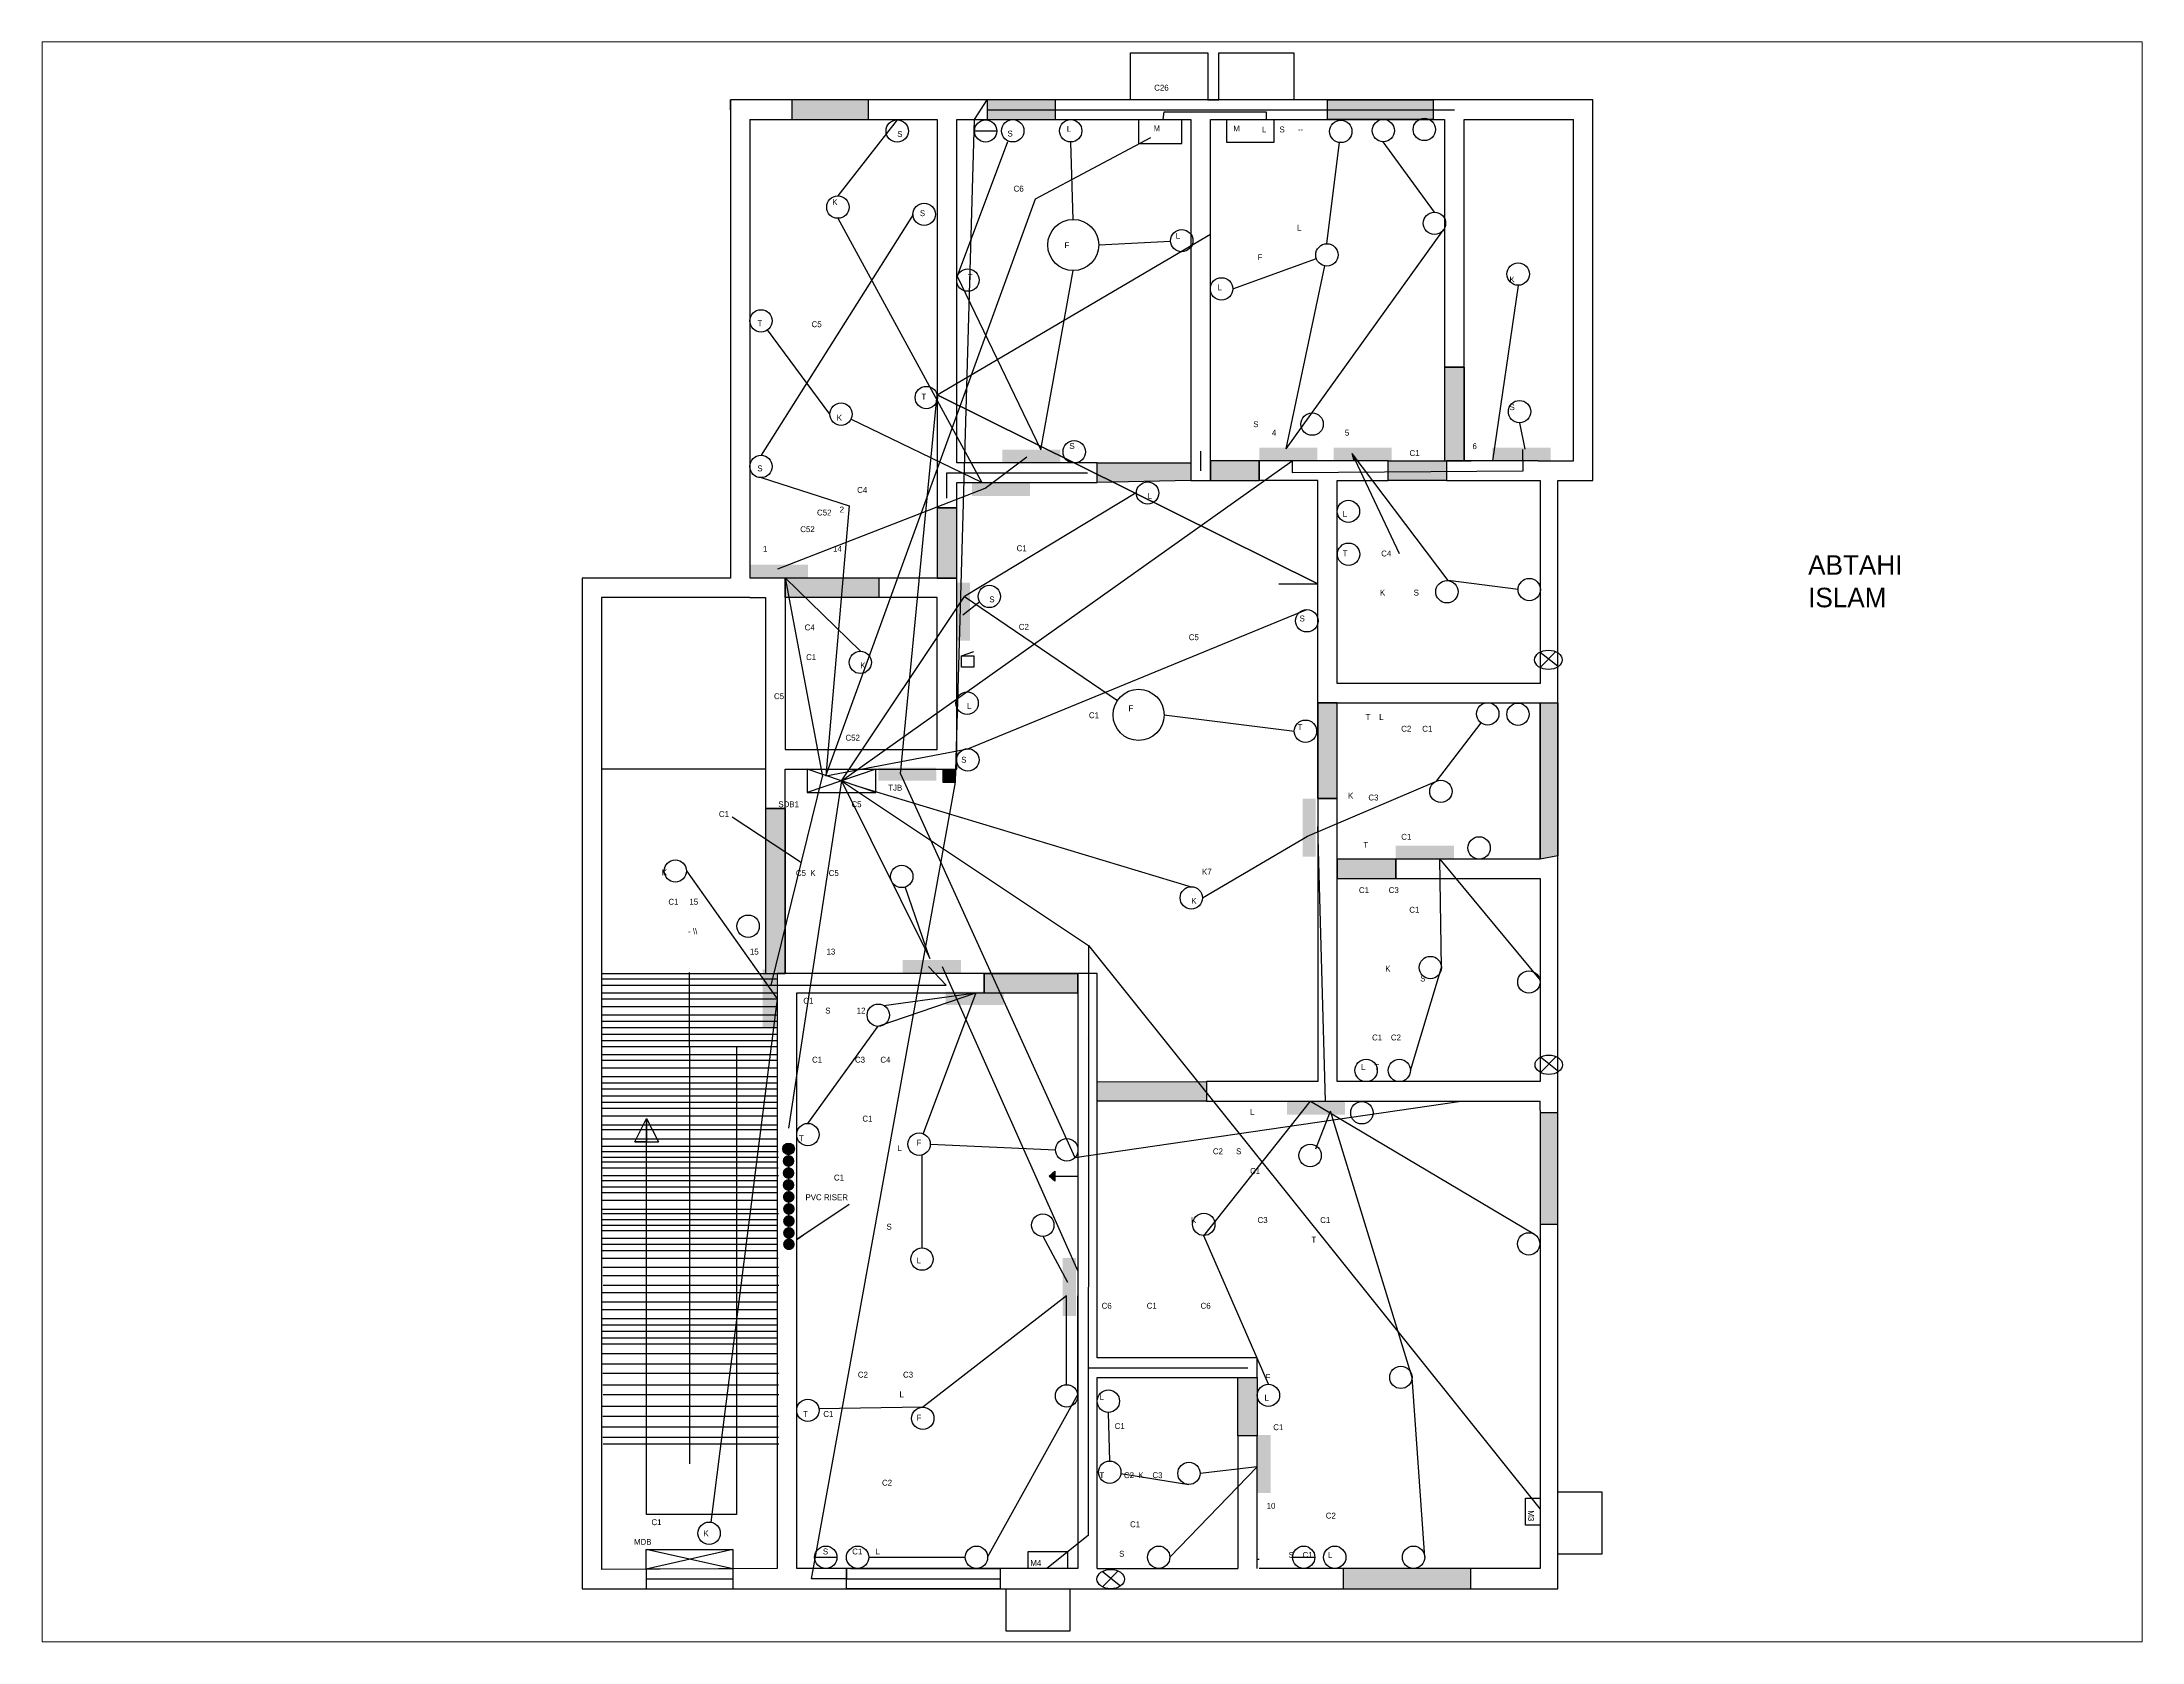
# Paper-space layout 'Layout1' of a CAD drawing. Header units: inches. Extents: x 1.05 to 9.45, y 0.8 to 7.2.
# The model-space entities are those that its viewports show. They can reach past a viewport. Long polylines and large blocks are cut down to what shows.
import ezdxf

# ---------------------------------------------------------------- set-up
doc = ezdxf.new("R2010")
doc.units = ezdxf.units.IN
doc.header["$MEASUREMENT"] = 0
doc.linetypes.add('DASHED', pattern=[0.75, 0.5, -0.25])

msp = doc.modelspace()

# ---------------------------------------------------------------- hatches: boundary and pattern name
h = msp.add_hatch(color=256)
h.set_gradient(color1=(78, 102, 77), color2=(114, 148, 113), one_color=1, tint=0.51, name='INVCURVED')
h.paths.add_polyline_path([(166.5, 798.8), (166.5, 803.8), (127.2, 803.8), (127.2, 798.8)])
h.paths.add_polyline_path([(166.5, 793.8), (166.5, 798.8), (127.2, 798.8), (127.2, 793.8)])
h = msp.add_hatch(color=256)
h.set_gradient(color1=(3, 176, 23), color2=(9, 251, 37), one_color=1, tint=0.51, name='INVCURVED')
h.paths.add_polyline_path([(262.3, 798.8), (262.3, 803.8), (227.3, 803.8), (227.3, 798.8)])
h.paths.add_polyline_path([(262.3, 793.8), (262.3, 798.8), (227.3, 798.8), (227.3, 793.8)])
h = msp.add_hatch(color=256)
h.set_gradient(color1=(3, 176, 23), color2=(9, 251, 37), one_color=1, tint=0.51, name='INVCURVED')
h.paths.add_polyline_path([(455.9, 798.8), (455.9, 803.8), (401.7, 803.8), (401.7, 798.8)])
h.paths.add_polyline_path([(401.7, 798.8), (401.7, 793.8), (423.9, 793.8, -0.116663), (426.6, 793.8), (448.7, 793.8, -0.239467), (453.9, 793.8), (455.9, 793.8), (455.9, 798.8)])
h = msp.add_hatch(color=256)
h.set_gradient(color1=(107, 112, 5), color2=(237, 246, 65), one_color=1, tint=0.61, name='INVCURVED')
h.paths.add_polyline_path([(471.7, 666.8), (461.7, 666.8), (461.7, 618.8), (471.7, 618.8)])
h = msp.add_hatch(color=256)
h.set_gradient(color1=(219, 230, 219), color2=(79, 114, 79), one_color=1, tint=0.38, name='INVCURVED')
h.paths.add_polyline_path([(235, 624.6), (235, 617.8), (264.8, 617.8), (264.8, 624.6)])
h = msp.add_hatch(color=256)
h.set_gradient(color1=(219, 230, 219), color2=(79, 114, 79), one_color=1, tint=0.38, name='INVCURVED')
h.paths.add_polyline_path([(366.7, 625.6), (366.7, 618.8), (396.5, 618.8), (396.5, 625.6)])
h = msp.add_hatch(color=256)
h.set_gradient(color1=(219, 230, 219), color2=(79, 114, 79), one_color=1, tint=0.38, name='INVCURVED')
h.paths.add_polyline_path([(404.9, 625.6), (404.9, 618.8), (434.6, 618.8), (434.6, 625.6)])
h = msp.add_hatch(color=256)
h.set_gradient(color1=(219, 230, 219), color2=(79, 114, 79), one_color=1, tint=0.38, name='INVCURVED')
h.paths.add_polyline_path([(486.2, 625.6), (486.2, 618.8), (516, 618.8), (516, 625.6)])
h = msp.add_hatch(color=256)
h.set_gradient(color1=(25, 48, 179), color2=(63, 88, 228), one_color=1, tint=0.57, name='INVCURVED')
h.paths.add_polyline_path([(273.7, 346.2), (273.7, 356.2), (225.7, 356.2), (225.7, 346.2)])
h.paths.add_polyline_path([(123.7, 440.8), (113.7, 440.8), (113.7, 356.2), (119.7, 356.2), (123.7, 356.2)])
h.paths.add_polyline_path([(123.7, 558.9), (123.7, 548.9), (171.7, 548.9), (171.7, 558.9)])
h.paths.add_polyline_path([(211.7, 594.8), (201.7, 594.8), (201.7, 558.8), (211.7, 558.8)])
h.paths.add_polyline_path([(331.7, 608.8), (331.7, 617.8), (283.7, 617.8), (283.7, 607.8)])
h.paths.add_polyline_path([(366.7, 608.8), (366.7, 618.8), (341.7, 618.8), (341.7, 608.8)])
h.paths.add_polyline_path([(396.7, 445.8), (406.7, 445.8), (406.7, 494.8), (396.7, 494.8)])
h = msp.add_hatch(color=256)
h.set_gradient(color1=(83, 121, 83), one_color=1, tint=1, name='INVCURVED')
h.paths.add_polyline_path([(331.7, 608.8), (331.7, 617.8), (283.7, 617.8), (283.7, 607.8)])
h.paths.add_polyline_path([(123.7, 558.9), (123.7, 548.9), (171.7, 548.9), (171.7, 558.9)])
h.paths.add_polyline_path([(211.7, 594.8), (201.7, 594.8), (201.7, 558.8), (211.7, 558.8)])
h = msp.add_hatch(color=256)
h.set_gradient(color1=(133, 71, 105), color2=(178, 112, 149), one_color=1, tint=0.57, name='INVCURVED')
h.paths.add_polyline_path([(462.7, 608.8), (462.7, 618.8), (432.7, 618.8), (432.7, 608.8)])
h.paths.add_polyline_path([(436.7, 404.8), (436.7, 414.8), (406.7, 414.8), (406.7, 404.8)])
h.paths.add_polyline_path([(339.7, 290.8), (339.7, 300.8), (283.7, 300.7), (283.7, 290.8)])
h.paths.add_polyline_path([(355.7, 119.2), (365.7, 119.2), (365.7, 149.2), (355.7, 149.2)])
h = msp.add_hatch(color=256)
h.set_gradient(color1=(83, 121, 83), one_color=1, tint=1, name='INVCURVED')
h.paths.add_polyline_path([(341.7, 618.8), (341.7, 608.8), (366.7, 608.8), (366.7, 618.8)])
h = msp.add_hatch(color=256)
h.set_gradient(color1=(219, 230, 219), color2=(79, 114, 79), one_color=1, tint=0.38, name='INVCURVED')
h.paths.add_polyline_path([(219.5, 607.7), (219.5, 600.9), (249.3, 600.9), (249.3, 607.7)])
h = msp.add_hatch(color=256)
h.set_gradient(color1=(219, 230, 219), color2=(79, 114, 79), one_color=1, tint=0.38, name='INVCURVED')
h.paths.add_polyline_path([(105.7, 565.7), (105.7, 558.9), (135.5, 558.9), (135.5, 565.7)])
h = msp.add_hatch(color=256)
h.set_gradient(color1=(219, 230, 219), color2=(79, 114, 79), one_color=1, tint=0.38, name='INVCURVED')
h.paths.add_polyline_path([(218.5, 556.5), (211.7, 556.5), (211.7, 526.8), (218.5, 526.8)])
h = msp.add_hatch(color=256)
h.set_gradient(color1=(83, 121, 83), one_color=1, tint=1, name='INVCURVED')
h.paths.add_polyline_path([(396.7, 445.8), (406.7, 445.8), (406.7, 494.8), (396.7, 494.8)])
h = msp.add_hatch(color=256)
h.set_gradient(color1=(170, 8, 97), color2=(244, 16, 141), one_color=1, tint=0.51, name='INVCURVED')
h.paths.add_polyline_path([(514.7, 494.8), (510.7, 494.8), (510.7, 414.8), (514.7, 415.5)])
h.paths.add_polyline_path([(519.7, 494.8), (514.7, 494.8), (514.7, 415.5), (519.7, 416.5)])
h = msp.add_hatch(color=256)
h.set_gradient(color1=(219, 230, 219), color2=(79, 114, 79), one_color=1, tint=0.38, name='INVCURVED')
h.paths.add_polyline_path([(171.5, 461.7), (171.5, 454.9), (201.2, 454.9), (201.2, 461.7)])
h = msp.add_hatch(color=256)
h.set_gradient(color1=(15, 91, 103), color2=(81, 210, 230), one_color=1, tint=0.61, name='INVCURVED')
h.paths.add_polyline_path([(204.6, 460.8), (204.6, 454.2), (211, 454.2), (211, 460.8)])
h = msp.add_hatch(color=256)
h.set_gradient(color1=(219, 230, 219), color2=(79, 114, 79), one_color=1, tint=0.38, name='INVCURVED')
h.paths.add_polyline_path([(395.7, 445.8), (388.9, 445.8), (388.9, 416), (395.7, 416)])
h = msp.add_hatch(color=256)
h.set_gradient(color1=(83, 121, 83), one_color=1, tint=1, name='INVCURVED')
h.paths.add_polyline_path([(123.7, 440.8), (113.7, 440.8), (113.7, 356.2), (119.7, 356.2), (123.7, 356.2)])
h = msp.add_hatch(color=256)
h.set_gradient(color1=(219, 230, 219), color2=(79, 114, 79), one_color=1, tint=0.38, name='INVCURVED')
h.paths.add_polyline_path([(436.7, 421.6), (436.7, 414.8), (466.5, 414.8), (466.5, 421.6)])
h = msp.add_hatch(color=256)
h.set_gradient(color1=(219, 230, 219), color2=(79, 114, 79), one_color=1, tint=0.38, name='INVCURVED')
h.paths.add_polyline_path([(119, 358.3), (112.2, 358.3), (112.2, 328.5), (119, 328.5)])
h = msp.add_hatch(color=256)
h.set_gradient(color1=(219, 230, 219), color2=(79, 114, 79), one_color=1, tint=0.38, name='INVCURVED')
h.paths.add_polyline_path([(184, 363), (184, 356.2), (213.8, 356.2), (213.8, 363)])
h = msp.add_hatch(color=256)
h.set_gradient(color1=(198, 38, 6), one_color=1, tint=1, name='INVCURVED')
h.paths.add_polyline_path([(273.7, 346.2), (273.7, 356.2), (225.7, 356.2), (225.7, 346.2)])
h = msp.add_hatch(color=256)
h.set_gradient(color1=(219, 230, 219), color2=(79, 114, 79), one_color=1, tint=0.38, name='INVCURVED')
h.paths.add_polyline_path([(206, 346.8), (206, 340), (235.8, 340), (235.8, 346.8)])
h = msp.add_hatch(color=256)
h.set_gradient(color1=(219, 230, 219), color2=(79, 114, 79), one_color=1, tint=0.38, name='INVCURVED')
h.paths.add_polyline_path([(381, 290.7), (381, 283.9), (410.7, 283.9), (410.7, 290.7)])
h = msp.add_hatch(color=256)
h.set_gradient(color1=(7, 171, 147), color2=(15, 245, 211), one_color=1, tint=0.51, name='INVCURVED')
h.paths.add_polyline_path([(510.7, 227.7), (514.7, 227.7), (514.7, 284.8), (510.7, 284.8)])
h.paths.add_polyline_path([(519.7, 284.8), (514.7, 284.8), (514.7, 227.7), (519.7, 227.7)])
h = msp.add_hatch(color=6)
h.set_gradient(color1=(255, 0, 208), color2=(179, 0, 146), one_color=1, tint=0.35, name='INVCURVED')
h.paths.add_polyline_path([(128.5, 266.3, 1), (122.5, 266.3, 1)])
h = msp.add_hatch(color=6)
h.set_gradient(color1=(255, 0, 208), color2=(179, 0, 146), one_color=1, tint=0.35, name='INVCURVED')
h.paths.add_polyline_path([(128.5, 260.1, 1), (122.5, 260.1, 1)])
h = msp.add_hatch(color=6)
h.set_gradient(color1=(255, 0, 208), color2=(179, 0, 146), one_color=1, tint=0.35, name='INVCURVED')
h.paths.add_polyline_path([(128.5, 253.9, 1), (122.5, 253.9, 1)])
h = msp.add_hatch(color=6)
h.set_gradient(color1=(255, 0, 208), color2=(179, 0, 146), one_color=1, tint=0.35, name='INVCURVED')
h.paths.add_polyline_path([(128.5, 247.8, 1), (122.5, 247.8, 1)])
at = {"linetype": 'DASHED'}
h = msp.add_hatch(color=256, dxfattribs=at)
h.set_gradient(color1=(255, 255, 255), one_color=1, tint=1, name='INVCURVED')
h.paths.add_polyline_path([(262, 254.8), (259, 252.3), (262, 252.3)])
h.paths.add_polyline_path([(262, 252.3), (259, 252.3), (262, 249.8)])
h = msp.add_hatch(color=6)
h.set_gradient(color1=(255, 0, 208), color2=(179, 0, 146), one_color=1, tint=0.35, name='INVCURVED')
h.paths.add_polyline_path([(128.6, 241.7, 1), (122.6, 241.7, 1)])
h = msp.add_hatch(color=6)
h.set_gradient(color1=(255, 0, 208), color2=(179, 0, 146), one_color=1, tint=0.35, name='INVCURVED')
h.paths.add_polyline_path([(128.7, 235.5, 1), (122.7, 235.5, 1)])
h = msp.add_hatch(color=6)
h.set_gradient(color1=(255, 0, 208), color2=(179, 0, 146), one_color=1, tint=0.35, name='INVCURVED')
h.paths.add_polyline_path([(128.7, 229.3, 1), (122.7, 229.3, 1)])
h = msp.add_hatch(color=6)
h.set_gradient(color1=(255, 0, 208), color2=(179, 0, 146), one_color=1, tint=0.35, name='INVCURVED')
h.paths.add_polyline_path([(128.7, 223.2, 1), (122.7, 223.2, 1)])
h = msp.add_hatch(color=6)
h.set_gradient(color1=(255, 0, 208), color2=(179, 0, 146), one_color=1, tint=0.35, name='INVCURVED')
h.paths.add_polyline_path([(128.7, 217.4, 1), (122.7, 217.4, 1)])
h = msp.add_hatch(color=256)
h.set_gradient(color1=(219, 230, 219), color2=(79, 114, 79), one_color=1, tint=0.38, name='INVCURVED')
h.paths.add_polyline_path([(272.8, 210.4), (266, 210.4), (266, 180.6), (272.8, 180.6)])
h = msp.add_hatch(color=256)
h.set_gradient(color1=(219, 230, 219), color2=(79, 114, 79), one_color=1, tint=0.38, name='INVCURVED')
h.paths.add_polyline_path([(372.5, 119.7), (365.7, 119.7), (365.7, 89.9), (372.5, 89.9)])
h = msp.add_hatch(color=256)
h.set_gradient(color1=(171, 158, 7), color2=(245, 226, 15), one_color=1, tint=0.51, name='INVCURVED')
h.paths.add_polyline_path([(409.7, 51.2), (409.7, 45.8), (475.1, 45.8), (475.1, 51.2)])
h.paths.add_polyline_path([(475.1, 40.8), (475.1, 45.8), (409.7, 45.8), (409.7, 40.8)])

# ---------------------------------------------------------------- linework, layer by layer
for p, q in [((300.7, 803.8), (300.7, 828)), ((300.7, 828), (340.3, 828)), ((340.3, 828), (340.3, 803.8)), ((346, 803.8), (346, 828)), ((346, 828), (384.4, 828)), ((384.4, 828), (384.4, 803.8)), ((340.3, 803.8), (346, 803.8)), ((181.2, 793.6), (150.8, 754.7)), ((232.3, 787.9), (220.8, 787.9)), ((150.8, 743.2), (224.6, 607.8)), ((146.6, 642.8), (114.8, 686)), ((224.6, 607.8), (157.5, 640.3)), ((336.7, 623.8), (336.7, 613.8)), ((206.7, 599.8), (206.7, 612.8)), ((206.7, 612.8), (278.7, 612.8)), ((206.7, 599.8), (206.7, 599.8)), ((74.7, 318.7), (74.7, 356.7)), ((259, 252.3), (262, 254.8)), ((262, 252.3), (259, 252.3)), ((262, 249.8), (259, 252.3)), ((262, 249.8), (262, 254.8)), ((262, 254.8), (262, 252.3)), ((262, 254.8), (262, 249.8)), ((278.9, 154), (360.9, 154)), ((519.7, 90.6), (542.3, 90.6)), ((542.3, 90.6), (542.3, 58.6)), ((138.9, 57), (150.4, 57)), ((383.7, 57), (395.2, 57)), ((542.3, 58.6), (519.7, 58.6)), ((237.1, 19.1), (237.1, 40.8)), ((269.7, 40.8), (269.7, 19.1)), ((269.7, 19.1), (237.1, 19.1))]:
    msp.add_line(p, q, dxfattribs=at)
for p, q in [((95.7, 798.8), (95.7, 803.8)), ((95.7, 803.8), (95.7, 558.8)), ((537.7, 803.8), (95.7, 803.8)), ((127.2, 803.8), (127.2, 793.8)), ((166.5, 803.8), (127.2, 803.8)), ((166.5, 793.8), (166.5, 803.8)), ((227.3, 803.8), (227.3, 793.8)), ((262.3, 803.8), (227.3, 803.8)), ((262.3, 793.8), (262.3, 803.8)), ((401.7, 793.8), (401.7, 803.8)), ((401.7, 803.8), (455.9, 803.8)), ((455.9, 803.8), (455.9, 793.8)), ((537.7, 608.8), (537.7, 803.8)), ((105.7, 793.8), (201.7, 793.8)), ((105.7, 793.8), (105.7, 558.9)), ((127.2, 793.8), (166.5, 793.8)), ((201.7, 793.8), (201.7, 594.8)), ((211.7, 793.8), (331.7, 793.8)), ((211.7, 617.8), (211.7, 793.8)), ((227.3, 793.8), (262.3, 793.8)), ((304.8, 793.8), (304.8, 781.5)), ((327.1, 781.5), (327.1, 793.8)), ((331.7, 793.8), (331.7, 618.8)), ((341.7, 793.8), (461.7, 793.8)), ((341.7, 608.8), (341.7, 793.8)), ((350, 793.8), (350, 782.2)), ((374.3, 782.2), (374.3, 793.8)), ((455.9, 793.8), (401.7, 793.8)), ((461.7, 793.8), (461.7, 666.8)), ((471.7, 793.8), (527.7, 793.8)), ((471.7, 666.8), (471.7, 793.8)), ((527.7, 618.8), (527.7, 793.8)), ((304.8, 781.5), (327.1, 781.5)), ((350, 782.2), (374.3, 782.2)), ((461.7, 666.8), (471.7, 666.8)), ((461.7, 666.8), (471.7, 666.8)), ((461.7, 666.8), (461.7, 618.8)), ((471.7, 666.8), (461.7, 666.8)), ((471.7, 666.8), (471.7, 618.8)), ((471.7, 618.8), (471.7, 666.8)), ((500.1, 638.4), (502.9, 624.9)), ((283.7, 617.8), (211.7, 617.8)), ((283.7, 607.8), (283.7, 617.8)), ((283.7, 617.8), (331.7, 617.8)), ((283.7, 607.8), (283.7, 617.8)), ((331.7, 618.8), (331.7, 608.8)), ((331.7, 617.8), (331.7, 608.8)), ((366.7, 618.8), (341.7, 618.8)), ((341.7, 618.8), (341.7, 608.8)), ((432.7, 618.8), (366.7, 618.8)), ((366.7, 618.8), (366.7, 608.8)), ((366.7, 608.8), (366.7, 618.8)), ((432.7, 608.8), (432.7, 618.8)), ((432.7, 618.8), (462.7, 618.8)), ((432.7, 608.8), (432.7, 618.8)), ((461.7, 618.8), (471.7, 618.8)), ((509.7, 618.8), (462.7, 618.8)), ((462.7, 618.8), (462.7, 608.8)), ((462.7, 618.8), (462.7, 608.8)), ((462.7, 618.8), (475.3, 618.8)), ((471.7, 618.8), (462.7, 618.8)), ((509.7, 618.8), (527.7, 618.8)), ((211.7, 594.8), (211.7, 607.8)), ((211.7, 607.8), (283.7, 607.8)), ((331.7, 608.8), (283.7, 607.8)), ((331.7, 608.8), (341.7, 608.8)), ((341.7, 608.8), (366.7, 608.8)), ((396.7, 608.8), (366.7, 608.8)), ((396.7, 494.8), (396.7, 608.8)), ((406.7, 504.8), (406.7, 608.8)), ((406.7, 608.8), (432.7, 608.8)), ((462.7, 608.8), (432.7, 608.8)), ((462.7, 608.8), (505.7, 608.8)), ((505.7, 608.8), (510.7, 608.8)), ((510.7, 608.8), (510.7, 504.8)), ((519.7, 40.8), (519.7, 608.8)), ((519.7, 608.8), (537.7, 608.8)), ((201.7, 594.8), (211.7, 594.8)), ((201.7, 594.8), (211.7, 594.8)), ((201.7, 594.8), (201.7, 558.8)), ((211.7, 594.8), (201.7, 594.8)), ((211.7, 558.8), (211.7, 594.8)), ((396.7, 575.2), (396.7, 575.2)), ((396.7, 571.1), (396.7, 571.1)), ((396.7, 564.7), (396.7, 564.7)), ((95.7, 558.8), (19.7, 558.8)), ((19.7, 558.8), (19.7, 40.8)), ((105.7, 558.9), (123.7, 558.9)), ((123.7, 558.9), (123.7, 548.9)), ((123.7, 558.9), (171.7, 558.9)), ((123.7, 548.9), (123.7, 558.9)), ((123.7, 548.9), (123.7, 470.9)), ((171.7, 548.9), (123.7, 548.9)), ((171.7, 558.9), (171.7, 548.9)), ((211.7, 558.8), (171.7, 558.8)), ((171.7, 558.8), (171.7, 548.9)), ((201.7, 548.9), (171.7, 548.9)), ((201.7, 558.8), (211.7, 558.8)), ((201.7, 470.9), (201.7, 548.9)), ((211.7, 460.8), (211.7, 558.8)), ((376.8, 555.9), (396.8, 555.9)), ((105.7, 548.8), (29.7, 548.8)), ((29.7, 548.8), (29.7, 50.8)), ((105.7, 548.8), (113.7, 548.8)), ((113.7, 548.8), (113.7, 460.8)), ((223.5, 546.6), (214.9, 539.8)), ((214.2, 519), (220.5, 521.1)), ((214.2, 513.2), (214.2, 519)), ((214.4, 519), (220.5, 519)), ((220.5, 519), (220.5, 513.2)), ((518.7, 521.1), (510.7, 512.9)), ((510.7, 520.9), (520, 513.5)), ((220.5, 513.2), (214.2, 513.2)), ((510.7, 504.8), (406.7, 504.8)), ((396.7, 494.8), (510.7, 494.8)), ((396.7, 445.8), (396.7, 494.8)), ((396.7, 494.8), (396.7, 445.8)), ((406.7, 494.8), (396.7, 494.8)), ((406.7, 445.8), (406.7, 494.8)), ((510.7, 494.8), (510.7, 414.8)), ((510.7, 494.8), (519.7, 494.8)), ((510.7, 414.8), (510.7, 494.8)), ((519.7, 494.8), (519.7, 416.5)), ((123.7, 470.9), (201.7, 470.9)), ((113.7, 460.8), (29.7, 460.8)), ((113.7, 460.8), (113.7, 440.8)), ((123.7, 440.8), (123.7, 460.8)), ((123.7, 460.8), (211.7, 460.8)), ((135, 460.8), (135, 448.9)), ((170.2, 460.8), (135, 448.9)), ((170.2, 448.9), (135, 460.8)), ((170.2, 448.9), (170.2, 460.8)), ((204.6, 460.8), (204.6, 454.2)), ((204.6, 454.2), (211, 454.2)), ((211, 454.2), (211, 460.8)), ((135, 448.9), (170.2, 448.9)), ((135, 448.9), (170.2, 448.9)), ((406.7, 445.8), (396.7, 445.8)), ((396.7, 445.8), (396.7, 300.8)), ((396.7, 445.8), (406.7, 445.8)), ((406.7, 404.8), (406.7, 445.8)), ((113.7, 440.8), (123.7, 440.8)), ((113.7, 440.8), (123.7, 440.8)), ((123.7, 440.8), (113.7, 440.8)), ((113.7, 440.8), (113.7, 356.1)), ((123.7, 440.8), (123.7, 356.2)), ((123.7, 356.2), (123.7, 440.8)), ((436.7, 414.8), (406.7, 414.8)), ((406.7, 414.8), (406.7, 404.8)), ((510.7, 414.8), (436.7, 414.8)), ((436.7, 414.8), (436.7, 404.8)), ((436.7, 404.8), (436.7, 414.8)), ((519.7, 416.5), (510.7, 414.8)), ((406.7, 300.8), (406.7, 404.8)), ((406.7, 404.8), (436.7, 404.8)), ((436.7, 404.8), (510.7, 404.8)), ((510.7, 404.8), (510.7, 300.8)), ((29.7, 356.2), (119.7, 356.2)), ((29.7, 356.1), (119.7, 356.1)), ((113.7, 356.1), (123.7, 356.2)), ((225.7, 356.2), (119.7, 356.2)), ((119.7, 356.2), (119.7, 51.2)), ((225.7, 346.2), (225.7, 356.2)), ((225.7, 356.2), (273.7, 356.2)), ((273.7, 356.2), (225.7, 356.2)), ((225.7, 356.2), (225.7, 346.2)), ((283.7, 356.2), (273.7, 356.2)), ((273.7, 356.2), (273.7, 51.2)), ((273.7, 346.2), (273.7, 356.2)), ((283.7, 159.2), (283.7, 356.2)), ((29.7, 353.4), (119.7, 353.4)), ((29.7, 350.1), (119.7, 350.1)), ((29.8, 346.2), (119.8, 346.2)), ((129.7, 341.2), (129.7, 346.2)), ((129.7, 346.2), (225.7, 346.2)), ((174.4, 339.7), (221.5, 346.2)), ((225.7, 346.2), (273.7, 346.2)), ((29.7, 339.2), (119.9, 339.2)), ((29.7, 334.9), (119.7, 334.9)), ((29.9, 343.2), (119.9, 343.2)), ((129.7, 51.2), (129.7, 341.2)), ((29.7, 328.5), (119.7, 328.5)), ((29.9, 331.7), (119.9, 331.7)), ((29.9, 325), (119.9, 325)), ((29.7, 318.7), (119.7, 318.7)), ((29.8, 314.7), (119.8, 314.7)), ((30.1, 321.8), (120.1, 321.8)), ((74.7, 318.7), (74.7, 104.9)), ((98.8, 318.7), (98.8, 79)), ((518.9, 313.6), (510.9, 305.4)), ((510.9, 313.4), (520.2, 305.9)), ((29.7, 307.8), (119.9, 307.8)), ((29.7, 303.4), (119.7, 303.4)), ((29.9, 311.8), (119.9, 311.8)), ((29.7, 297), (119.7, 297)), ((29.9, 300.2), (119.9, 300.2)), ((29.9, 293.5), (119.9, 293.5)), ((283.7, 300.7), (339.7, 300.8)), ((283.7, 290.8), (283.7, 300.7)), ((339.7, 290.8), (283.7, 290.8)), ((396.7, 300.8), (339.7, 300.8)), ((339.7, 300.8), (339.7, 290.8)), ((339.7, 300.8), (339.7, 290.8)), ((339.7, 290.8), (510.7, 290.8)), ((510.7, 300.8), (406.7, 300.8)), ((510.7, 286.2), (510.7, 290.8)), ((29.9, 287.2), (119.9, 287.2)), ((30, 283.2), (120, 283.2)), ((30.1, 290.3), (120.1, 290.3)), ((46.8, 269.9), (52.8, 281.9)), ((52.8, 79), (52.8, 281.9)), ((52.8, 281.9), (52.8, 269.9)), ((52.8, 281.9), (58.8, 269.9)), ((395.7, 266.3), (403.2, 285.6)), ((510.7, 286.2), (510.7, 51.2)), ((519.7, 284.8), (510.7, 284.8)), ((510.7, 284.8), (510.7, 227.7)), ((519.7, 227.7), (519.7, 284.8)), ((29.7, 271.5), (119.7, 271.5)), ((29.9, 276.3), (119.9, 276.3)), ((30.1, 278.6), (120.1, 278.6)), ((52.8, 269.9), (46.8, 269.9)), ((46.8, 269.9), (58.8, 269.9)), ((29.8, 267.6), (119.8, 267.6)), ((29.9, 259.7), (119.9, 259.7)), ((30.2, 264.9), (120.2, 264.9)), ((30.3, 262.1), (120.3, 262.1)), ((29.9, 250), (119.9, 250)), ((30.2, 256.5), (120.2, 256.5)), ((30.4, 252.6), (120.4, 252.6)), ((262, 252.3), (273.7, 252.3)), ((29.7, 244), (119.7, 244)), ((29.8, 240), (119.8, 240)), ((30.1, 246.8), (120.1, 246.8)), ((29.9, 235.4), (119.9, 235.4)), ((30, 230.1), (120, 230.1)), ((30.1, 227.2), (120.1, 227.2)), ((30.3, 233.2), (120.3, 233.2)), ((510.7, 227.7), (519.7, 227.7)), ((29.9, 224.4), (119.9, 224.4)), ((30, 220.5), (120, 220.5)), ((30.1, 217.5), (120.1, 217.5)), ((255.8, 221.5), (268.4, 198)), ((30.1, 214.2), (120.1, 214.2)), ((30.2, 210.2), (120.2, 210.2)), ((30.3, 205.6), (120.3, 205.6)), ((30.3, 201.4), (120.3, 201.4)), ((30.5, 196.5), (120.5, 196.5)), ((29.7, 187.9), (119.7, 187.9)), ((29.8, 184), (119.8, 184)), ((29.9, 192.7), (119.9, 192.7)), ((29.9, 179.4), (119.9, 179.4)), ((29.9, 176.1), (119.9, 176.1)), ((30.1, 172.9), (120.1, 172.9)), ((29.9, 166.4), (119.9, 166.4)), ((30.1, 169.5), (120.1, 169.5)), ((30.1, 161.5), (120.1, 161.5)), ((30.1, 156.2), (120.1, 156.2)), ((30.3, 151.3), (120.3, 151.3)), ((365.7, 159.2), (283.7, 159.2)), ((365.7, 149.2), (365.7, 159.2)), ((30.3, 145.4), (120.3, 145.4)), ((30.5, 140.5), (120.5, 140.5)), ((283.7, 51.2), (283.7, 149.2)), ((283.7, 149.2), (365.7, 149.2)), ((355.7, 119.2), (355.7, 149.2)), ((355.7, 149.2), (365.7, 149.2)), ((365.7, 149.2), (365.7, 119.2)), ((30.1, 134.5), (120.1, 134.5)), ((30.3, 129.3), (120.3, 129.3)), ((30.2, 123.8), (120.2, 123.8)), ((30.4, 118.6), (120.4, 118.6)), ((365.7, 119.2), (355.7, 119.2)), ((355.7, 119.2), (355.7, 51.2)), ((365.7, 119.2), (355.7, 119.2)), ((365.7, 51.2), (365.7, 119.2)), ((30.5, 115.2), (120.5, 115.2)), ((503.2, 73.4), (503.2, 87.3)), ((503.2, 87.3), (510.7, 87.3)), ((98.8, 79), (52.8, 79)), ((510.7, 73.4), (503.2, 73.4)), ((52.6, 50.9), (52.6, 61)), ((52.6, 61), (96.9, 61)), ((96.9, 51.1), (52.6, 61)), ((52.6, 61), (96.9, 61)), ((96.9, 61), (52.6, 50.9)), ((96.9, 61), (96.9, 51.1)), ((248.3, 51.2), (248.3, 59.9)), ((248.3, 59.9), (268.4, 59.9)), ((268.4, 59.9), (268.4, 51.2)), ((366.7, 55.8), (365.7, 55.8)), ((119.7, 51.2), (29.7, 50.8)), ((273.7, 51.2), (129.7, 51.2)), ((283.7, 51.2), (355.7, 51.2)), ((294.4, 50), (286.4, 41.8)), ((286.4, 49.8), (295.7, 42.3)), ((510.7, 51.2), (366.7, 51.2)), ((409.7, 51.2), (409.7, 40.8)), ((475.1, 51.2), (409.7, 51.2)), ((475.1, 40.8), (475.1, 51.2)), ((19.7, 40.8), (519.7, 40.8)), ((409.7, 40.8), (475.1, 40.8)), ((519.7, 40.8), (519.7, 40.8))]:
    msp.add_line(p, q)
at = {"color": 4, "linetype": 'DASHED'}
for p, q in [((220.8, 793.8), (227.3, 803.8)), ((227.3, 803.8), (227.3, 798.8)), ((227.3, 798.8), (466.7, 798.8)), ((211, 454.2), (220.8, 793.8)), ((116.6, 350.1), (142.9, 457.2)), ((137.2, 46), (211, 454.2)), ((155.2, 46), (137.2, 46))]:
    msp.add_line(p, q, dxfattribs=at)
at = {"color": 3, "linetype": 'DASHED'}
for p, q in [((317.5, 793.8), (318, 797.7)), ((318, 797.7), (370.3, 797.7)), ((370.3, 797.7), (370.3, 793.8)), ((252.1, 753.1), (311.2, 784.6)), ((189.3, 745.2), (111.4, 621.8)), ((144.6, 457.5), (252.1, 753.1)), ((111.4, 610.3), (156.6, 595.8)), ((156.6, 595.8), (144.6, 457.5)), ((217.4, 471.3), (391.1, 542.7)), ((144.6, 457.5), (217.4, 471.3)), ((152.6, 454.9), (279.3, 370.5)), ((279.3, 370.5), (510.7, 81.6)), ((279.3, 370.5), (279.3, 322.8)), ((278.9, 322.8), (278.9, 322.8)), ((279.3, 322.8), (279, 68.2)), ((279, 68.2), (257.8, 51.2))]:
    msp.add_line(p, q, dxfattribs=at)
at = {"color": 0, "linetype": 'DASHED'}
for p, q in [((237.7, 782.3), (212, 713.5)), ((271.4, 742.6), (270.1, 782.2)), ((401.4, 730.2), (407.8, 782)), ((456.5, 746.3), (430.3, 782.3)), ((380.6, 625.1), (461.1, 737.2)), ((284.5, 729.5), (321.2, 731.4)), ((353.1, 707), (396, 722.5)), ((212, 713.5), (254.8, 624.5)), ((254.8, 624.5), (271.4, 716.5)), ((380.6, 625.1), (400.3, 718.8)), ((499.4, 708.8), (486.2, 618.8)), ((463.6, 557.5), (414.4, 622.6)), ((303.7, 602.4), (215.6, 549.4)), ((123.7, 558.9), (162.3, 521.4)), ((215.6, 549.4), (294.1, 496)), ((499.4, 552.9), (463.6, 557.5)), ((318, 488.7), (384.7, 480.3)), ((457.5, 454.7), (480.4, 484.6)), ((391.5, 426.6), (457.5, 454.7)), ((460.2, 359.2), (459.2, 414.8)), ((459.2, 414.8), (510.7, 352.8)), ((73.2, 408.7), (119.7, 343.2)), ((197.9, 363.9), (185.3, 400.5)), ((444.3, 306.5), (460.2, 359.2)), ((171.5, 329.1), (221.5, 346.2)), ((221.5, 346.2), (194.5, 274.1)), ((119.7, 343.2), (85.6, 75)), ((135.4, 279.3), (171.5, 329.1)), ((338.3, 221.8), (393, 290.8)), ((393, 290.8), (507.8, 222.5)), ((445, 149.2), (403.2, 285.6)), ((193.9, 215.6), (193.9, 263.2)), ((198.2, 268.7), (262.3, 265.8)), ((371.4, 145.7), (338.3, 221.8)), ((268, 190.9), (194.3, 134)), ((268, 145.4), (268, 190.9)), ((273.7, 140.5), (273.7, 190.9)), ((227.5, 57), (273.7, 140.5)), ((451.5, 57), (445, 149.2)), ((194.3, 134), (141.1, 133)), ((290.1, 106.3), (289.4, 131.2)), ((330.7, 94.2), (295.8, 99.7)), ((320.9, 57), (365.7, 103.3)), ((365.7, 103.3), (336.4, 100)), ((166.7, 57), (216, 57))]:
    msp.add_line(p, q, dxfattribs=at)
at = {"color": 64, "linetype": 'DASHED'}
for p, q in [((201.7, 652.7), (341.7, 735)), ((182.8, 458.5), (201.7, 652.7)), ((201.7, 652.7), (396.7, 555.9)), ((396.7, 555.9), (201.7, 652.7)), ((182.8, 458.5), (272.3, 261.9)), ((272.3, 261.9), (470.2, 290.7))]:
    msp.add_line(p, q, dxfattribs=at)
at = {"color": 20, "linetype": 'DASHED'}
for p, q in [((501.9, 613.8), (501.8, 624.7)), ((152.6, 454.9), (383.6, 618.8)), ((226.2, 604.9), (247.7, 620.9)), ((383.6, 618.8), (383.6, 612.9)), ((383.6, 612.9), (501.9, 613.8)), ((120, 563.6), (226.2, 604.9)), ((123.7, 558.9), (142.9, 457.2)), ((152.6, 454.9), (215.6, 549.4)), ((152.6, 454.9), (197.9, 363.9)), ((159.8, 452.5), (331.9, 400.6)), ((400.6, 290.8), (396.7, 431.5)), ((337.6, 394.9), (391.5, 426.6)), ((206.3, 350.1), (197.3, 359.8)), ((204.2, 359.8), (273.7, 203.7)), ((116.6, 350.1), (206.3, 350.1))]:
    msp.add_line(p, q, dxfattribs=at)
at = {"color": 20}
for p, q in [((438.6, 571.3), (414.4, 622.6)), ((414.4, 622.6), (416.2, 618.8)), ((415.3, 618.8), (414.4, 622.6)), ((416.2, 618.8), (415.3, 618.8)), ((116.6, 350.1), (116.6, 350.1))]:
    msp.add_line(p, q, dxfattribs=at)
at = {"color": 6, "linetype": 'DASHED'}
msp.add_line((152.6, 454.9), (125.5, 276.9), dxfattribs=at)
at = {"color": 4}
msp.add_line((96.6, 436.4), (132.1, 413.1), dxfattribs=at)
at = {"color": 6}
msp.add_line((125.5, 266.3), (125.5, 216.2), dxfattribs=at)
at = {"color": 0}
for p, q in [((156.5, 237.8), (129.7, 219.9)), ((129.7, 219.9), (133.1, 222.2)), ((129.7, 219.9), (129.7, 219.9)), ((129.7, 219.9), (129.7, 219.9)), ((129.7, 219.9), (129.7, 219.9)), ((129.7, 219.9), (129.7, 219.9)), ((129.7, 219.9), (129.7, 219.9)), ((129.7, 219.9), (129.7, 219.9))]:
    msp.add_line(p, q, dxfattribs=at)
at = {"color": 3}
for p, q in [((97.2, 51.1), (52.6, 50.9)), ((52.6, 50.9), (52.6, 40.8)), ((52.6, 50.9), (52.6, 45.9)), ((52.6, 45.9), (97.2, 45.9)), ((97.2, 40.8), (97.2, 51.1)), ((155.2, 40.8), (155.2, 51.2)), ((155.2, 51.2), (155.2, 46)), ((155.2, 46), (233.9, 46)), ((157.2, 51.2), (233.9, 51.2)), ((233.9, 51.2), (233.9, 40.8)), ((52.6, 40.8), (97.2, 40.8)), ((233.9, 40.8), (155.2, 40.8))]:
    msp.add_line(p, q, dxfattribs=at)
for centre, radius in [((181.2, 787.9), 5.73), ((226.5, 787.9), 5.73), ((240.4, 788), 5.73), ((270.1, 788), 5.73), ((408.5, 787.7), 5.73), ((430.3, 788.1), 5.73), ((451.3, 788.7), 5.73), ((150.8, 748.9), 5.73), ((195, 745.2), 5.73), ((271.4, 729.5), 13.1), ((456.5, 740.6), 5.73), ((327, 731.7), 5.73), ((401.4, 724.4), 5.73), ((217.4, 711.5), 5.73), ((347.4, 707), 5.73), ((499.4, 714.6), 5.73), ((111.4, 690.6), 5.73), ((196.1, 651.3), 5.73), ((152.4, 642.8), 5.73), ((500.1, 644.1), 5.73), ((393.8, 637.7), 5.73), ((271.9, 623.5), 5.73), ((111.4, 616), 5.73), ((309.5, 602.4), 5.73), ((412.4, 593), 5.73), ((412.5, 571), 5.73), ((228.4, 549.4), 5.73), ((462.9, 551.8), 5.73), ((505.1, 552.9), 5.73), ((391.1, 536.9), 5.73), ((162.3, 515.6), 5.73), ((217, 494.7), 5.73), ((304.9, 488.7), 13.1), ((390.4, 480.3), 5.73), ((483.8, 489.2), 5.73), ((499.3, 489), 5.73), ((217.4, 465.6), 5.73), ((459.8, 449.5), 5.73), ((479.4, 420.5), 5.73), ((67.5, 408.7), 5.73), ((183.5, 405.9), 5.73), ((331.9, 394.9), 5.73), ((104.8, 380.4), 5.73), ((454.4, 359.2), 5.73), ((504.9, 351.8), 5.73), ((171.5, 334.8), 5.73), ((421.5, 306.5), 5.73), ((438.5, 306.5), 5.73), ((419.3, 284.8), 5.73), ((135.4, 273.6), 5.73), ((192.4, 268.7), 5.73), ((268.1, 265.8), 5.73), ((392.8, 262.9), 5.73), ((255.8, 227.2), 5.73), ((338.3, 227.6), 5.73), ((193.9, 209.8), 5.73), ((504.8, 217.6), 5.73), ((439.3, 149.2), 5.73), ((268, 139.7), 5.73), ((289.4, 137), 5.73), ((371.4, 140), 5.73), ((135.4, 132.3), 5.73), ((194.3, 128.2), 5.73), ((290.1, 100.6), 5.73), ((330.7, 100), 5.73), ((84.8, 69.3), 5.73), ((144.6, 57), 5.73), ((160.9, 57), 5.73), ((221.8, 57), 5.73), ((315.2, 57), 5.73), ((389.5, 57), 5.73), ((405.4, 57), 5.73), ((445.8, 57), 5.73)]:
    msp.add_circle(centre, radius)
at = {"color": 6}
msp.add_circle((125.5, 266.3), 3, dxfattribs=at)
for centre in [(514.9, 516.9), (515.1, 309.4), (290.6, 45.8)]:
    msp.add_ellipse(centre, major_axis=(7.06, 0), ratio=0.702876)

# ---------------------------------------------------------------- texts
at = {"color": 3, "linetype": 'DASHED', "char_height": 3.02, "attachment_point": 1}
for s, insert, width in [('C26', (312.9, 811.6), 25.536), ('  M', (310.3, 790.8), 12.202), ('M', (353.4, 790.7), 20.877), ('\\P  C6', (238.6, 764.9), 15.198), ('S', (192.8, 747.3), 4.754), ('C5', (137.3, 690.4), 10.459), ('S', (109.5, 616.5), 1.95), ('C52', (140.1, 593.9), 12.678), ('S', (387.4, 539.6), 5.959), ('C5', (330.6, 530), 20.031), ('C52', (154.7, 478.5), 21.144), ('S', (214, 467.2), 7.522), (' M4', (248.3, 55.6), 16.087)]:
    msp.add_mtext(s, dxfattribs=dict(at, insert=insert, width=width))
at = {"char_height": 3.02, "attachment_point": 1}
for s, insert in [('S', (181.2, 787.9)), ('T  ', (193.6, 653.3))]:
    msp.add_mtext(s, dxfattribs=dict(at, insert=insert))
at = {"color": 0, "char_height": 3.02, "attachment_point": 1}
for s, insert, width in [('S', (237.7, 788.1), 2.71), ('L', (268.1, 790.5), 4.16), (' L', (322.8, 735.7), 8.317), ('L', (345.4, 709.3), 3.509), (' S', (268.3, 628), 7.083), ('\\P\\P\\PC1\\P\\P\\P\\P\\P\\P\\P\\P C2\\P\\P\\P\\P\\P\\P\\P\\P\\P                                 C1', (242.4, 590.7), 142.281), ('F', (299.7, 493.6), 5.252), ('F\\P\\P\\P\\P\\P\\P\\P\\P\\P\\P\\P\\PL\\P\\P\\P\\P\\P\\P\\P\\P\\P\\P\\P\\P\\P\\P\\P\\PF', (191.1, 271), 4.25)]:
    msp.add_mtext(s, dxfattribs=dict(at, insert=insert, width=width))
at = {"color": 0, "linetype": 'DASHED', "char_height": 3.02, "attachment_point": 1}
for s, insert, width in [('                    L      S      --\\P\\P\\P\\P\\P\\P\\P\\P\\P\\P                                    L\\P\\P\\P                  F\\P\\P\\P\\P\\P\\P\\P\\P\\P\\P\\P\\P\\P\\P\\P\\P\\P                S', (345.7, 790.2), 110.841), ('\\P \\P  K\\P\\P\\P\\P\\P\\P\\P\\P\\P\\P\\P\\P\\P  S', (492.7, 723.4), 19.096), ('\\P\\PL\\P\\P\\P\\PT\\P\\P\\P\\P                 K             S', (409.5, 603.2), 98.839), ('\\P                                T    L\\P T\\P\\P\\P\\P\\P\\P\\P                        K\\P\\P\\P\\P\\P                               T\\P                              ', (385.3, 494.1), 122.232), ('                 C2     C1\\P\\P\\P\\P\\P\\P\\P  C3\\P\\P      \\P \\P                 C1', (420.4, 483.1), 80.48), ('  \\P\\P   K\\P\\P\\P      C1     15\\P\\P\\P               - \\\\\\\\', (57.2, 419.6), 56.522), ('C1         C3 \\P\\P                       C1\\P\\P\\P\\P\\P\\P            K\\P                            S\\P\\P\\P\\P\\P\\P      C1    C2\\P\\P\\P L    T', (417.8, 400.4), 91.185), ('   C1\\P             S            12\\P\\P\\P\\P\\P       C1               C3       C4\\P\\P\\P\\P\\P\\P                              C1\\P\\P T   \\P                                              L\\P\\P\\P                 C1\\P\\P    PVC RISER\\P\\P\\P                                         S \\P                                             ', (129.7, 343.7), 142.593), ('                             L\\P\\P\\P\\P            C2      S\\P\\P                             C1  \\P\\P\\P\\P\\P  K                            C3                        C1\\P\\P                                                         T\\P\\P\\P\\P\\P\\P\\P\\P\\P\\P\\P\\P\\P\\P                                    F', (329.5, 286.7), 176.989), ('  C6                C1                    C6       ', (283.7, 187.4), 145.8), ('                         C2                C3      \\P \\P                                            L\\P \\PT       C1              \\P\\P\\P\\P\\P\\P\\P                                    C2\\P\\P\\P\\P\\P\\P\\P         S           C1      L\\P                       ', (133, 152.1), 140.686), ('\\P L\\P\\P\\P        C1\\P\\P\\P\\P\\P T         C2  K    C3\\P\\P\\P\\P\\P               C1\\P\\P\\P          S', (283.7, 145.9), 72), ('\\PL     \\P\\P\\P    C1\\P\\P\\P\\P\\P\\P\\P\\P 10\\P                            C2\\P\\P\\P\\P           S    C1       L', (369.4, 145.3), 90.312)]:
    msp.add_mtext(s, dxfattribs=dict(at, insert=insert, width=width))
at = {"attachment_point": 1}
for s, insert, char_height, width in [(' K', (146.8, 753), 3.02, 1.4210854715202e-14), ('F', (266.9, 730.9), 3.02, 5.815), ('T', (217.4, 714.5), 3.02, 1.797), ('T', (109.6, 690.9), 3.02, 1.797), ('\\P K', (149.1, 647.5), 3.02, 8.956), ('ABTAHI ISLAM', (648, 570.5), 10, 38.825), ('C1', (134.5, 519.8), 3.02, 5.928), ('K7', (337.4, 409.8), 3.02, 15.192)]:
    msp.add_mtext(s, dxfattribs=dict(at, insert=insert, char_height=char_height, width=width))
at = {"color": 20, "linetype": 'DASHED', "char_height": 3.02, "attachment_point": 1}
for s, insert, width in [('4', (373.2, 634.8), 22.355), ('\\P C1', (442.6, 629.4), 12.012), ('6', (476, 627.9), 6.697)]:
    msp.add_mtext(s, dxfattribs=dict(at, insert=insert, width=width))
at = {"color": 20, "linetype": 'DASHED', "insert": (410.6, 634.8), "char_height": 3.02, "attachment_point": 1}
msp.add_mtext('5', dxfattribs=at)
at = {"color": 4, "insert": (105.7, 605.5), "char_height": 3.02, "width": 168, "attachment_point": 1}
msp.add_mtext('                                                 {\\C20;C4\\P\\P                                         2\\P\\P                       C52\\P\\P      1                              14\\P\\P\\P\\P\\P\\P                        \\P\\P                         C4\\P\\P\\P\\P\\P\\P\\P           C5\\P\\P\\P\\P\\P\\P\\P\\P\\P\\P\\P             SDB1                        C5\\P\\P\\P\\P\\P\\P\\P                     C5  K      C5\\P\\P\\P\\P\\P\\P\\P\\P15                               13}', dxfattribs=at)
at = {"color": 0, "char_height": 3.02, "attachment_point": 1}
for s, insert in [('L', (309.5, 602.4)), ('S', (228.4, 549.4)), ('L', (217, 494.7))]:
    msp.add_mtext(s, dxfattribs=dict(at, insert=insert))
at = {"color": 20, "insert": (428.1, 572.9), "char_height": 3.02, "width": 18.412, "attachment_point": 1}
msp.add_mtext(' C4', dxfattribs=at)
at = {"color": 4, "insert": (162.3, 515.6), "char_height": 3.02, "attachment_point": 1}
msp.add_mtext('{\\C256;K}', dxfattribs=at)
at = {"color": 64, "insert": (176.6, 452.9), "char_height": 3.02, "width": 28.028, "attachment_point": 1}
msp.add_mtext('TJB', dxfattribs=at)
at = {"color": 4, "linetype": 'DASHED', "insert": (88.7, 444.4), "char_height": 3.02, "width": 7.932, "attachment_point": 1}
msp.add_mtext('\\P C1', dxfattribs=at)
at = {"color": 64, "insert": (331.9, 394.9), "char_height": 3.02, "attachment_point": 1}
msp.add_mtext('{\\C256;K}', dxfattribs=at)
at = {"color": 6, "linetype": 'DASHED', "char_height": 3.02, "attachment_point": 1}
for s, insert, width in [('            C1\\P\\P    MDB', (41.8, 76.5), 46), ('K', (81.9, 70.8), 2.931)]:
    msp.add_mtext(s, dxfattribs=dict(at, insert=insert, width=width))
at = {"color": 3, "linetype": 'DASHED', "insert": (507.5, 81.1), "char_height": 3.02, "width": 13.173, "attachment_point": 1, "rotation": 270}
msp.add_mtext('M3', dxfattribs=at)

psp = doc.layouts.get("Layout1")

# ---------------------------------------------------------------- viewports
at = {"layer": '0', "view_target_point": (281.0134, 423.5508)}
psp.add_viewport(center=(5.25, 4), size=(8.4, 6.4), view_center_point=(0, 0), view_height=819.926409, dxfattribs=at)

doc.saveas('drawing.dxf')
